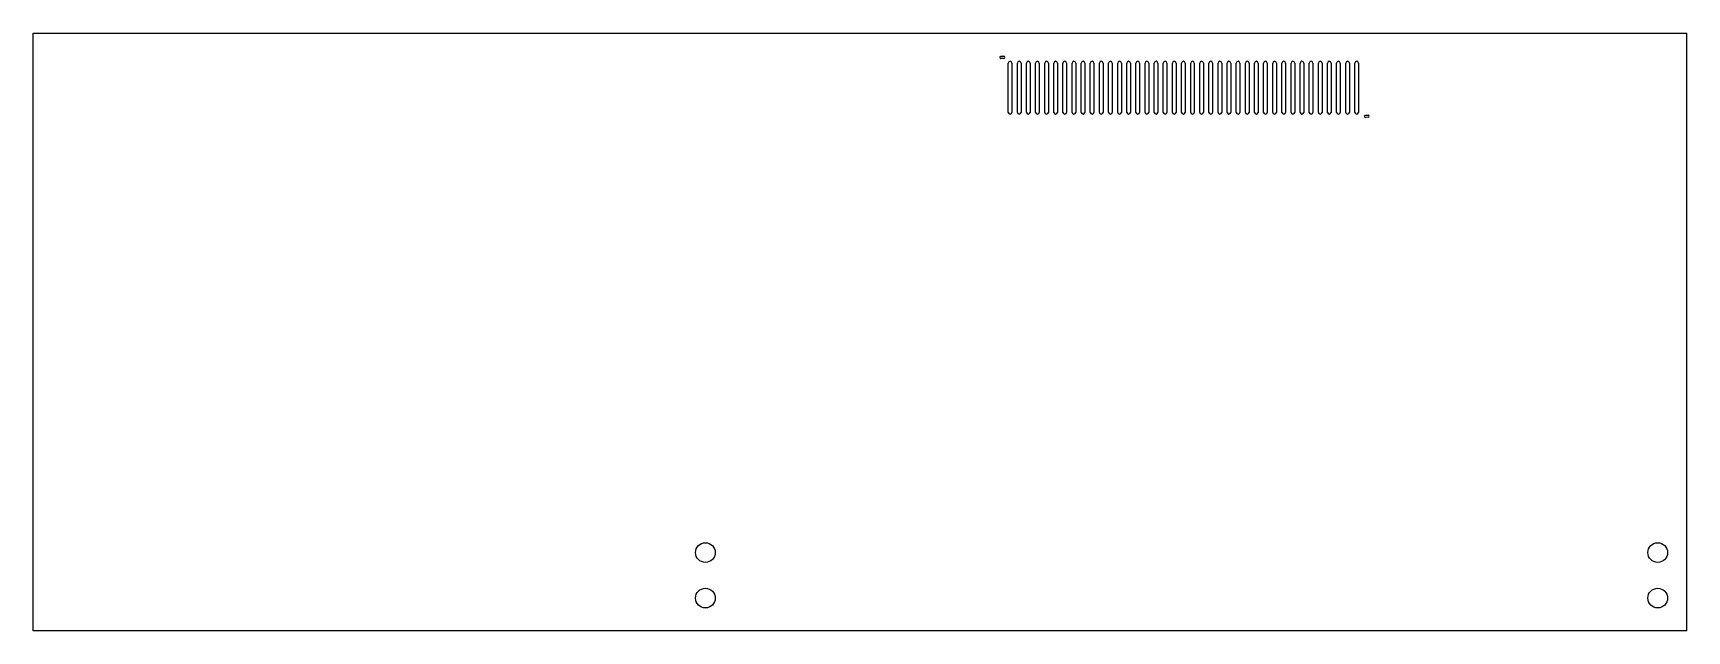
# Model space of a CAD drawing. Header units: millimetres. Extents: x -705 to 1108, y 0 to 656.
import ezdxf

# ---------------------------------------------------------------- set-up
doc = ezdxf.new("R2010")
doc.units = ezdxf.units.MM

msp = doc.modelspace()

# ---------------------------------------------------------------- linework, layer by layer
at = {"color": 7, "linetype": 'Continuous', "lineweight": 25}
for p, q in [((-705, 0), (-705, 656)), ((-705, 656), (1108, 656)), ((1108, 0), (1108, 656)), ((356, 630.5), (359, 630.6)), ((359.1, 628.2), (356.1, 628.1)), ((364, 569), (364, 623)), ((368, 623), (368, 569)), ((374, 569), (374, 623)), ((378, 623), (378, 569)), ((384, 569), (384, 623)), ((388, 623), (388, 569)), ((394, 569), (394, 623)), ((398, 623), (398, 569)), ((404, 569), (404, 623)), ((408, 623), (408, 569)), ((414, 569), (414, 623)), ((418, 623), (418, 569)), ((424, 569), (424, 623)), ((428, 623), (428, 569)), ((434, 569), (434, 623)), ((438, 623), (438, 569)), ((444, 569), (444, 623)), ((448, 623), (448, 569)), ((454, 569), (454, 623)), ((458, 623), (458, 569)), ((464, 569), (464, 623)), ((468, 623), (468, 569)), ((474, 569), (474, 623)), ((478, 623), (478, 569)), ((484, 569), (484, 623)), ((488, 623), (488, 569)), ((494, 569), (494, 623)), ((498, 623), (498, 569)), ((504, 569), (504, 623)), ((508, 623), (508, 569)), ((514, 569), (514, 623)), ((518, 623), (518, 569)), ((524, 569), (524, 623)), ((528, 623), (528, 569)), ((534, 569), (534, 623)), ((538, 623), (538, 569)), ((544, 569), (544, 623)), ((548, 623), (548, 569)), ((554, 569), (554, 623)), ((558, 623), (558, 569)), ((564, 569), (564, 623)), ((568, 623), (568, 569)), ((574, 569), (574, 623)), ((578, 623), (578, 569)), ((584, 569), (584, 623)), ((588, 623), (588, 569)), ((594, 569), (594, 623)), ((598, 623), (598, 569)), ((604, 569), (604, 623)), ((608, 623), (608, 569)), ((614, 569), (614, 623)), ((618, 623), (618, 569)), ((624, 569), (624, 623)), ((628, 623), (628, 569)), ((634, 569), (634, 623)), ((638, 623), (638, 569)), ((644, 569), (644, 623)), ((648, 623), (648, 569)), ((654, 569), (654, 623)), ((658, 623), (658, 569)), ((664, 569), (664, 623)), ((668, 623), (668, 569)), ((674, 569), (674, 623)), ((678, 623), (678, 569)), ((684, 569), (684, 623)), ((688, 623), (688, 569)), ((694, 569), (694, 623)), ((698, 623), (698, 569)), ((704, 569), (704, 623)), ((708, 623), (708, 569)), ((714, 569), (714, 623)), ((718, 623), (718, 569)), ((724, 569), (724, 623)), ((728, 623), (728, 569)), ((734, 569), (734, 623)), ((738, 623), (738, 569)), ((744, 569), (744, 623)), ((748, 623), (748, 569)), ((755.5, 565.9), (758.5, 566)), ((758.6, 563.6), (755.6, 563.5)), ((1108, 0), (-705, 0))]:
    msp.add_line(p, q, dxfattribs=at)
for centre in [(32, 86), (1076, 86), (32, 36), (1076, 36)]:
    msp.add_circle(centre, 10.8, dxfattribs=at)
for centre, radius, start, end in [((356, 629.3), 1.2, 92, 272), ((359, 629.4), 1.2, 272, 92), ((366, 623), 2, 360, 180), ((376, 623), 2, 360, 180), ((386, 623), 2, 360, 180), ((396, 623), 2, 360, 180), ((406, 623), 2, 0, 180), ((416, 623), 2, 0, 180), ((426, 623), 2, 0, 180), ((436, 623), 2, 0, 180), ((446, 623), 2, 0, 180), ((456, 623), 2, 0, 180), ((466, 623), 2, 0, 180), ((476, 623), 2, 0, 180), ((486, 623), 2, 0, 180), ((496, 623), 2, 0, 180), ((506, 623), 2, 0, 180), ((516, 623), 2, 0, 180), ((526, 623), 2, 0, 180), ((536, 623), 2, 0, 180), ((546, 623), 2, 0, 180), ((556, 623), 2, 0, 180), ((566, 623), 2, 0, 180), ((576, 623), 2, 0, 180), ((586, 623), 2, 0, 180), ((596, 623), 2, 0, 180), ((606, 623), 2, 0, 180), ((616, 623), 2, 0, 180), ((626, 623), 2, 0, 180), ((636, 623), 2, 0, 180), ((646, 623), 2, 0, 180), ((656, 623), 2, 0, 180), ((666, 623), 2, 0, 180), ((676, 623), 2, 0, 180), ((686, 623), 2, 0, 180), ((696, 623), 2, 0, 180), ((706, 623), 2, 0, 180), ((716, 623), 2, 0, 180), ((726, 623), 2, 0, 180), ((736, 623), 2, 0, 180), ((746, 623), 2, 0, 180), ((366, 569), 2, 180, 0), ((376, 569), 2, 180, 0), ((386, 569), 2, 180, 0), ((396, 569), 2, 180, 0), ((406, 569), 2, 180, 0), ((416, 569), 2, 180, 0), ((426, 569), 2, 180, 0), ((436, 569), 2, 180, 0), ((446, 569), 2, 180, 0), ((456, 569), 2, 180, 0), ((466, 569), 2, 180, 360), ((476, 569), 2, 180, 0), ((486, 569), 2, 180, 0), ((496, 569), 2, 180, 0), ((506, 569), 2, 180, 0), ((516, 569), 2, 180, 360), ((526, 569), 2, 180, 0), ((536, 569), 2, 180, 0), ((546, 569), 2, 180, 0), ((556, 569), 2, 180, 0), ((566, 569), 2, 180, 360), ((576, 569), 2, 180, 0), ((586, 569), 2, 180, 0), ((596, 569), 2, 180, 0), ((606, 569), 2, 180, 0), ((616, 569), 2, 180, 360), ((626, 569), 2, 180, 360), ((636, 569), 2, 180, 360), ((646, 569), 2, 180, 0), ((656, 569), 2, 180, 0), ((666, 569), 2, 180, 0), ((676, 569), 2, 180, 0), ((686, 569), 2, 180, 360), ((696, 569), 2, 180, 360), ((706, 569), 2, 180, 0), ((716, 569), 2, 180, 0), ((726, 569), 2, 180, 0), ((736, 569), 2, 180, 0), ((746, 569), 2, 180, 0), ((755.5, 564.7), 1.2, 92, 272), ((758.5, 564.8), 1.2, 272, 92)]:
    msp.add_arc(centre, radius, start, end, dxfattribs=at)

doc.saveas('drawing.dxf')
